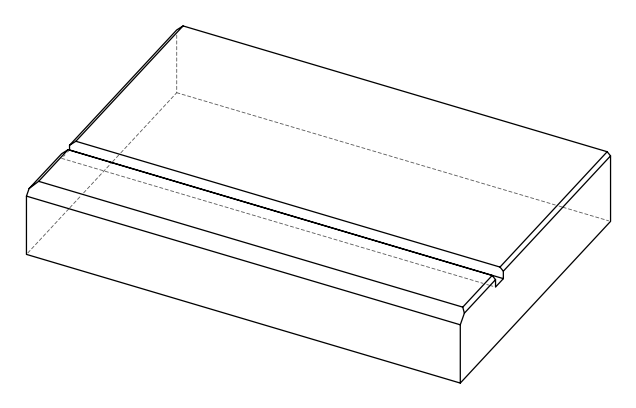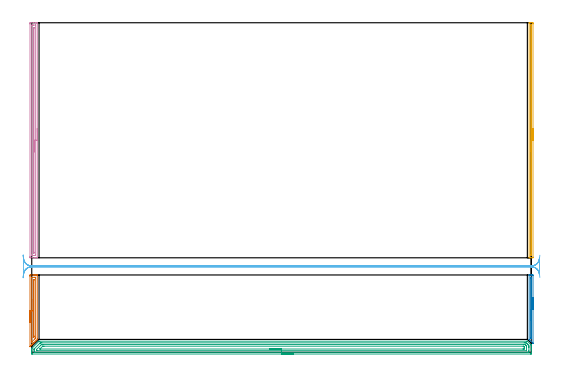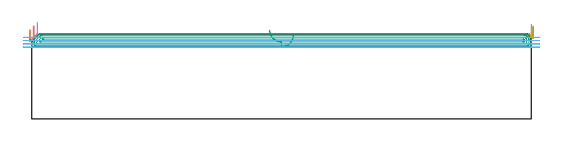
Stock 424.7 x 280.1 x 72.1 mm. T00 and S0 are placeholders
(PLAN: 6 operations, 1 tool changes, 32 min)
(1 AREA_MILL | FG_CHAMFER_SURFACE | UGT0205_001 | 1.55 min | 1316 mm3)
(2 AREA_MILL_1 | FG_CHAMFER_SURFACE_1 | UGT0205_001 | 1.05 min | 343 mm3)
(3 AREA_MILL_2 | FG_CHAMFER_SURFACE_2 | UGT0205_001 | 13.77 min | 25050 mm3)
(4 AREA_MILL_3 | FG_CHAMFER_SURFACE_3 | UGT0205_001 | 4.95 min | 3920 mm3)
(5 AREA_MILL_4 | FG_CHAMFER_SURFACE_4 | UGT0205_001 | 3.34 min | 1097 mm3)
(6 MILL_RECTANGULAR_SLOT | SLOT_RECTANGULAR | UGT0201_103 | Follow Part, ap 3.5, ae 75% | 7.37 min | 68643 mm3)
(TOOL UGT0205_001 | Chamfer Mill 20 x 3 x 45 deg. | D20 FL50 Z2)
(TOOL UGT0201_103 | End Mill 14 mm | D14 FL19 Z2)
(OP 1 AREA_MILL)
G17 G21 G94 G90
T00 M6
G54
G17 G0 G90 X-1.5 Y25.2 S1061 M3
G43 Z82.1 H0
Z75.9
G94 G1 Y25.238 Z75.028 F250.
Y25.352 Z74.164
Y25.541 Z73.312
Y25.803 Z72.48
Y26.137 Z71.674
Y26.54 Z70.9
Y27.009 Z70.164
Y27.54 Z69.472
Y28.129 Z68.829
Y28.772 Z68.24
Y29.464 Z67.708
Y30.2 Z67.24
Y30.974 Z66.837
Y31.78 Z66.503
Y32.612 Z66.241
Y33.464 Z66.052
Y34.329 Z65.938
Y35.2 Z65.9
Y64.663
X-1.499 Y65.095 Z65.901
X-1.495 Y65.551 Z65.903
X-1.491 Y65.691 Z65.905
X-1.045 Y65.7 Z66.351
X1.6 Z68.994
X2.169 Z69.565
X2.482 Z69.878
X3.05 Z70.446
X3.363 Z70.758
X4.377 Z71.776
X4.695 Y65.694 Z72.086
X4.698 Y65.692 Z72.088
X4.7 Y65.541 Z72.1
Y11.551
X4.694 Y10.903 Z72.09
X4.686 Y10.886 Z72.086
X3.568 Y9.767 Z70.966
X3.121 Y9.321 Z70.52
X2.675 Y8.874 Z70.073
X2.109 Y8.308 Z69.508
X1.894 Y8.093 Z69.291
X1.783 Y7.982 Z69.181
X1.248 Y7.448 Z68.647
X1.012 Y7.211 Z68.409
X0.891 Y7.09 Z68.288
X0.387 Y6.587 Z67.786
X0.131 Y6.329 Z67.527
X-0.001 Y6.197 Z67.396
X-0.474 Y5.726 Z66.926
X-0.751 Y5.447 Z66.644
X-1.341 Y4.859 Z66.057
X-1.486 Y4.722 Z65.913
X-1.498 Y4.714 Z65.901
X-1.5 Y4.852 Z65.9
Y35.2
X-0.086 Z67.314
X-0.085 Y63.514 Z67.315
X-0.084 Y63.616 Z67.316
X-0.082 Y63.666 Z67.318
X-0.08 Y63.683 Z67.32
X-0.051 Y63.69 Z67.349
X0.336 Y63.698 Z67.736
X2.097 Y63.7 Z69.497
X2.482 Y63.699 Z69.882
X2.982 Y63.697 Z70.382
X3.186 Y63.69 Z70.586
X3.279 Y63.676 Z70.679
X3.284 Y63.39 Z70.684
X3.285 Y63.311 Z70.685
Y12.444
X3.28 Y12.037 Z70.68
X3.279 Y11.94 Z70.679
X3.225 Y11.883 Z70.625
X3.132 Y11.785 Z70.532
X2.902 Y11.552 Z70.302
X2.691 Y11.34 Z70.091
X0.114 Y8.764 Z67.514
X0.029 Y8.679 Z67.429
X-0.054 Y8.599 Z67.346
X-0.069 Y8.587 Z67.331
X-0.077 Y8.582 Z67.323
X-0.079 Y8.607 Z67.321
X-0.085 Y8.795 Z67.315
Y8.874
X-0.086 Y9.469 Z67.314
Y35.2
X1.328 Z68.728
X1.329 Y60.908 Z68.729
X1.331 Y61.526 Z68.731
X1.334 Y61.662 Z68.734
X1.335 Y61.688 Z68.735
X1.371 Y61.693 Z68.771
X1.43 Y61.698 Z68.83
X1.6 Y61.695 Z69.
X1.772 Y61.69 Z69.172
X1.865 Y61.681 Z69.265
X1.868 Y61.617 Z69.268
X1.87 Y61.526 Z69.27
X1.871 Y61.251 Z69.271
Y13.954
X1.869 Y13.336 Z69.269
X1.867 Y13.066 Z69.267
X1.864 Y12.976 Z69.264
X1.808 Y12.916 Z69.208
X1.6 Y12.701 Z69.
X1.473 Y12.573 Z68.873
X1.344 Y12.444 Z68.744
X1.338 Y12.441 Z68.738
X1.334 Z68.734
X1.332 Y12.444 Z68.732
X1.33 Y12.456 Z68.73
X1.329 Y12.718 Z68.729
X1.328 Y35.2 Z68.728
Y36.072 Z68.767
Y36.937 Z68.88
Y37.788 Z69.069
Y38.62 Z69.332
Y39.426 Z69.665
Y40.2 Z70.068
Y40.936 Z70.537
Y41.628 Z71.068
Y42.271 Z71.657
Y42.861 Z72.301
Y43.392 Z72.993
Y43.86 Z73.728
Y44.263 Z74.502
Y44.597 Z75.308
Y44.859 Z76.14
Y45.048 Z76.992
Y45.162 Z77.857
Y45.2 Z78.728
G0 Z82.1
M5
M2
(OP 2 AREA_MILL_1)
G17 G21 G94 G90
T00 M6
G54
G17 G0 G90 X426.1 Y46.65 S1061 M3
G43 Z82.1 H0
Z78.8
G94 G1 Y46.612 Z77.928 F250.
Y46.498 Z77.063
Y46.309 Z76.212
Y46.047 Z75.38
Y45.713 Z74.574
Y45.31 Z73.8
Y44.841 Z73.064
Y44.31 Z72.372
Y43.721 Z71.729
Y43.078 Z71.14
Y42.386 Z70.608
Y41.65 Z70.14
Y40.876 Z69.737
Y40.07 Z69.403
Y39.238 Z69.141
Y38.386 Z68.952
Y37.522 Z68.838
Y36.65 Z68.8
Y7.726
X426.098 Y7.685 Z68.801
X426.092 Y7.607 Z68.806
X425.984 Y7.715 Z68.915
X423.303 Y10.396 Z71.595
X423.14 Y10.558 Z71.755
X422.859 Y10.841 Z72.04
X422.801 Y10.9 Z72.098
X422.8 Y10.904 Z72.099
Y65.574 Z72.1
X422.803 Y65.69 Z72.089
X422.895 Y65.698 Z71.998
X422.992 Y65.7 Z71.906
X423.634 Z71.265
X424.393 Z70.506
X424.887 Z70.009
X425.134 Z69.763
X425.76 Z69.137
X426.007 Z68.891
X426.091 Y65.697 Z68.805
X426.1 Y65.401 Z68.8
Y36.65
X424.686 Z70.214
X424.685 Y11.936 Z70.215
X424.684 Y11.731 Z70.216
X424.681 Y11.553 Z70.219
X424.679 Y11.483 Z70.221
X424.636 Y11.524 Z70.264
X424.422 Y11.731 Z70.478
X424.328 Y11.83 Z70.572
X424.221 Y11.945 Z70.679
X424.214 Y12.416 Z70.686
X424.215 Y63.144 Z70.685
X424.217 Y63.349 Z70.683
X424.221 Y63.589 Z70.679
X424.227 Y63.69 Z70.673
X424.278 Y63.693 Z70.622
X424.544 Y63.699 Z70.356
X424.647 Y63.697 Z70.253
X424.664 Y63.695 Z70.236
X424.679 Y63.691 Z70.221
X424.68 Y63.67 Z70.22
X424.684 Y63.556 Z70.216
X424.685 Y63.349 Z70.215
X424.686 Y63.144 Z70.214
Y36.65
Y35.778 Z70.252
Y34.913 Z70.366
Y34.062 Z70.555
Y33.23 Z70.817
Y32.424 Z71.151
Y31.65 Z71.554
Y30.914 Z72.023
Y30.222 Z72.554
Y29.579 Z73.143
Y28.99 Z73.786
Y28.458 Z74.478
Y27.99 Z75.214
Y27.587 Z75.988
Y27.253 Z76.794
Y26.991 Z77.626
Y26.802 Z78.478
Y26.688 Z79.343
Y26.65 Z80.214
G0 Z82.1
M5
M2
(OP 3 AREA_MILL_2)
G17 G21 G94 G90
T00 M6
G54
G17 G0 G90 X222.3 Y-1.5 S1061 M3
G43 Z82.1 H0
Z71.2
G94 G1 X222.262 Z70.328 F250.
X222.148 Z69.464
X221.959 Z68.612
X221.697 Z67.78
X221.363 Z66.974
X220.96 Z66.2
X220.492 Z65.464
X219.96 Z64.772
X219.371 Z64.129
X218.728 Z63.54
X218.036 Z63.008
X217.3 Z62.54
X216.526 Z62.137
X215.72 Z61.803
X214.888 Z61.541
X214.037 Z61.352
X213.172 Z61.238
X212.3 Z61.2
X0.616
X0.06 Y-1.493 Z61.203
X0.008 Y-1.491 Z61.205
X0. Y-0.94 Z61.755
Y-0.664 Z62.031
Y-0.051 Z62.643
Y0.501 Z63.198
Y0.838 Z63.534
Y1.391 Z64.087
Y1.727 Z64.422
Y2.4 Z65.1
Y3.115 Z65.814
X0.001 Y3.17 Z65.868
X0.01 Y3.199 Z65.896
X0.033 Y3.234 Z65.931
X6.101 Y9.301 Z71.998
X6.205 Y9.398 Z72.087
X6.868 Y9.4 Z72.1
X420.412
X421.3 Y9.395 Z72.095
X421.305 Y9.393 Z72.093
X421.416 Y9.285 Z71.983
X424.333 Y6.368 Z69.066
X424.431 Y6.27 Z68.968
X424.526 Y6.173 Z68.871
X424.59 Y6.106 Z68.803
X424.6 Y5.836 Z68.536
Y5.068 Z67.767
Y4.395 Z67.09
Y3.169 Z65.866
Y2.616 Z65.311
Y2.003 Z64.699
Y-0.664 Z62.033
X424.598 Y-0.94 Z61.756
X424.592 Y-1.491 Z61.206
X424.54 Y-1.494 Z61.204
X423.984 Y-1.5 Z61.2
X212.3
Y-0.086 Z62.614
X3.33
X2.435 Y-0.084 Z62.616
X2.402 Y-0.082 Z62.618
X2.01 Y-0.051 Z62.649
X2.003 Y0.346 Z63.046
X2. Y1.727 Z64.427
X2.001 Y2.126 Z64.826
X2.007 Y2.616 Z65.316
X2.01 Y2.716 Z65.416
X2.021 Y2.759 Z65.459
X2.05 Y2.792 Z65.492
X2.135 Y2.882 Z65.582
X2.402 Y3.152 Z65.852
X2.579 Y3.329 Z66.029
X6.868 Y7.617 Z70.317
X7.038 Y7.782 Z70.482
X7.213 Y7.951 Z70.651
X7.729 Y7.983 Z70.683
X7.761 Y7.984 Z70.684
X8.62 Y7.986 Z70.686
X418.591
X419.485 Y7.985 Z70.685
X419.518 Y7.984 Z70.684
X420.287 Y7.951 Z70.651
X420.412 Y7.833 Z70.533
X421.188 Y7.062 Z69.762
X421.305 Y6.946 Z69.646
X422.077 Y6.173 Z68.873
X422.198 Y6.051 Z68.751
X422.573 Y5.665 Z68.365
X422.59 Y5.284 Z67.984
X422.598 Y4.886 Z67.586
X422.599 Y4.395 Z67.095
X422.6 Y3.994 Z66.694
Y1.327 Z64.027
X422.599 Y0.838 Z63.538
X422.598 Y0.44 Z63.14
X422.59 Y-0.051 Z62.649
X422.229 Y-0.083 Z62.617
X422.198 Y-0.084 Z62.616
X421.339 Y-0.086 Z62.614
X212.3
Y1.329 Z64.029
X4.588
X4.188 Y1.331 Z64.031
X4.056 Y1.333 Z64.033
X4.016 Y1.335 Z64.035
X4.01 Y1.415 Z64.115
X4.004 Y1.54 Z64.24
X4.001 Y1.727 Z64.427
Y1.914 Z64.614
X4.004 Y2.102 Z64.802
X4.01 Y2.227 Z64.927
X4.016 Y2.305 Z65.005
X4.042 Y2.334 Z65.034
X4.188 Y2.489 Z65.189
X7.873 Y6.173 Z68.873
X8.268 Y6.557 Z69.257
X8.654 Y6.564 Z69.264
X9.149 Y6.569 Z69.269
X9.548 Y6.571 Z69.271
X10.04
X418.225
X418.625 Y6.57 Z69.27
X419.123 Y6.567 Z69.267
X419.213 Y6.565 Z69.265
X419.402 Y6.39 Z69.09
X419.518 Y6.281 Z68.981
X419.627 Y6.173 Z68.873
X420.412 Y5.386 Z68.086
X420.507 Y5.284 Z67.984
X420.59 Y5.188 Z67.888
X420.596 Y5.101 Z67.801
X420.599 Y4.395 Z67.095
X420.6 Y4.207 Z66.907
X420.599 Y1.54 Z64.24
X420.592 Y1.352 Z64.052
X420.589 Y1.334 Z64.034
X420.585 Y1.332 Z64.032
X420.562 Y1.33 Z64.03
X420.512 Y1.329 Z64.029
X420.412
X212.3
Y2.743 Z65.443
X7.634
X7.103 Y2.747 Z65.447
X6.929 Y2.749 Z65.449
X7.017 Y2.856 Z65.556
X7.149 Y2.996 Z65.696
X7.263 Y3.113 Z65.813
X9.045 Y4.895 Z67.595
X9.214 Y5.062 Z67.762
X9.278 Y5.121 Z67.821
X9.313 Y5.15 Z67.85
X9.357 Y5.152 Z67.852
X9.548 Y5.156 Z67.856
X9.675 Y5.157 Z67.857
X10.441
X417.732
X417.861 Y5.156 Z67.856
X418.186 Y5.15 Z67.85
X418.37 Y4.97 Z67.67
X418.517 Y4.823 Z67.523
X418.59 Y4.73 Z67.43
X418.6 Y4.395 Z67.095
Y3.53 Z66.23
X418.598 Y3.073 Z65.773
X418.594 Y2.857 Z65.557
X418.59 Y2.756 Z65.456
X418.491 Y2.749 Z65.449
X417.732 Y2.743 Z65.443
X417.605
X212.3
X211.428 Z65.481
X210.564 Z65.595
X209.712 Z65.783
X208.88 Z66.046
X208.074 Z66.38
X207.3 Z66.782
X206.564 Z67.251
X205.872 Z67.782
X205.229 Z68.372
X204.64 Z69.015
X204.109 Z69.707
X203.64 Z70.443
X203.237 Z71.216
X202.903 Z72.022
X202.641 Z72.854
X202.452 Z73.706
X202.338 Z74.571
X202.3 Z75.443
G0 Z82.1
M5
M2
(OP 4 AREA_MILL_3)
G17 G21 G94 G90
T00 M6
G54
G17 G0 G90 X4.7 Y190.2 S1061 M3
G43 Z82.1 H0
G94 G1 Y190.162 Z81.228 F250.
Y190.048 Z80.363
Y189.859 Z79.512
Y189.597 Z78.68
Y189.263 Z77.874
Y188.86 Z77.1
Y188.391 Z76.364
Y187.86 Z75.672
Y187.271 Z75.029
Y186.628 Z74.439
Y185.936 Z73.908
Y185.2 Z73.44
Y184.426 Z73.037
Y183.62 Z72.703
Y182.788 Z72.441
Y181.936 Z72.252
Y181.072 Z72.138
Y180.2 Z72.1
Y80.484
X4.697 Y80.308 Z72.088
X4.694 Y80.306 Z72.085
X4.325 Y80.3 Z71.725
X4.09 Z71.49
X3.363 Z70.758
X2.118 Z69.515
X0.718 Z68.114
X-1.045 Y80.301 Z66.352
X-1.276 Y80.304 Z66.121
X-1.491 Y80.31 Z65.906
X-1.495 Y80.475 Z65.903
X-1.499 Y80.931 Z65.901
X-1.5 Y81.393 Z65.9
Y279.036
X-1.499 Y279.469 Z65.901
X-1.495 Y279.925 Z65.903
X-1.491 Y280.09 Z65.905
X-1.045 Y280.1 Z66.352
X1.6 Z68.995
X3. Z70.396
X3.363 Z70.758
X4.09 Z71.49
X4.325 Z71.725
X4.694 Y280.094 Z72.085
X4.697 Y280.092 Z72.088
X4.7 Y279.916 Z72.1
Y180.2
X3.286 Z70.686
X3.285 Y82.799 Z70.685
X3.284 Y82.72 Z70.684
X3.279 Y82.322 Z70.679
X2.889 Y82.307 Z70.289
X2.482 Y82.302 Z69.882
X2.014 Y82.3 Z69.414
X1.6 Z69.
X0.251 Z67.651
X0.017 Y82.301 Z67.417
X-0.017 Y82.302 Z67.383
X-0.053 Y82.306 Z67.347
X-0.077 Y82.309 Z67.323
X-0.079 Y82.337 Z67.321
X-0.085 Y82.64 Z67.315
Y82.72
Y277.601
Y277.68
X-0.079 Y278.078 Z67.321
X0.311 Y278.093 Z67.711
X0.718 Y278.098 Z68.118
X1.186 Y278.1 Z68.586
X1.6 Z69.
X2.949 Z70.349
X3.183 Y278.099 Z70.583
X3.217 Y278.098 Z70.617
X3.253 Y278.094 Z70.653
X3.277 Y278.091 Z70.677
X3.279 Y278.063 Z70.679
X3.285 Y277.76 Z70.685
Y277.68
X3.286 Y180.2 Z70.686
X1.871 Z69.271
Y85.128
X1.869 Y84.509 Z69.269
X1.867 Y84.371 Z69.267
X1.864 Y84.312 Z69.264
X1.8 Y84.305 Z69.2
X1.6 Y84.304 Z69.
X1.395 Y84.308 Z68.795
X1.341 Y84.31 Z68.741
X1.335 Y84.345 Z68.735
X1.332 Y84.417 Z68.732
X1.33 Y84.509 Z68.73
X1.329 Y84.784 Z68.729
X1.328 Y85.403 Z68.728
X1.329 Y275.272 Z68.729
X1.331 Y275.891 Z68.731
X1.333 Y276.029 Z68.733
X1.335 Y276.088 Z68.735
X1.399 Y276.095 Z68.799
X1.6 Y276.096 Z69.
X1.805 Y276.092 Z69.205
X1.859 Y276.09 Z69.259
X1.865 Y276.055 Z69.265
X1.868 Y275.983 Z69.268
X1.87 Y275.891 Z69.27
X1.871 Y275.616 Z69.271
Y274.997
Y180.2
Y179.328 Z69.31
Y178.463 Z69.423
Y177.612 Z69.612
Y176.78 Z69.875
Y175.974 Z70.208
Y175.2 Z70.611
Y174.464 Z71.08
Y173.772 Z71.611
Y173.129 Z72.2
Y172.54 Z72.844
Y172.008 Z73.536
Y171.54 Z74.271
Y171.137 Z75.045
Y170.803 Z75.851
Y170.541 Z76.683
Y170.352 Z77.535
Y170.238 Z78.4
Y170.2 Z79.271
G0 Z82.1
M5
M2
(OP 5 AREA_MILL_4)
G17 G21 G94 G90
T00 M6
G54
G17 G0 G90 X426.1 Y190.2 S1061 M3
G43 Z82.1 H0
Z78.8
G94 G1 Y190.162 Z77.928 F250.
Y190.048 Z77.063
Y189.859 Z76.212
Y189.597 Z75.38
Y189.263 Z74.574
Y188.86 Z73.8
Y188.391 Z73.064
Y187.86 Z72.372
Y187.271 Z71.729
Y186.628 Z71.14
Y185.936 Z70.608
Y185.2 Z70.14
Y184.426 Z69.737
Y183.62 Z69.403
Y182.788 Z69.141
Y181.936 Z68.952
Y181.072 Z68.838
Y180.2 Z68.8
Y80.931
X426.097 Y80.586
X426.092 Y80.31 Z68.803
X425.76 Y80.3 Z69.134
X424.373 Z70.523
X424.013 Z70.882
X423.08 Z71.82
X422.939 Y80.302 Z71.954
X422.802 Y80.31 Z72.088
X422.8 Y80.484 Z72.1
Y279.916
X422.803 Y280.09 Z72.088
X422.939 Y280.098 Z71.954
X423.08 Y280.1 Z71.82
X423.293 Z71.607
X424.013 Z70.882
X425.247 Z69.65
X425.76 Y280.096 Z69.134
X426.092 Y280.09 Z68.803
X426.097 Y279.814 Z68.8
X426.1 Y279.469
Y279.121
Y180.2
X424.686 Z70.214
Y82.926
X424.685 Y82.72 Z70.215
X424.684 Y82.609 Z70.216
X424.679 Y82.33 Z70.221
X424.416 Y82.307 Z70.484
X424.263 Y82.305 Z70.637
X424.229 Y82.309 Z70.671
X424.221 Y82.312 Z70.679
X424.218 Y82.324 Z70.682
X424.216 Y82.361 Z70.684
X424.214 Y82.514 Z70.686
Y82.72
X424.215 Y277.68 Z70.685
X424.217 Y277.921 Z70.683
X424.22 Y278.041 Z70.68
X424.222 Y278.09 Z70.678
X424.245 Y278.092 Z70.655
X424.478 Y278.098 Z70.422
X424.637 Y278.095 Z70.263
X424.671 Y278.091 Z70.229
X424.679 Y278.088 Z70.221
X424.682 Y278.076 Z70.218
X424.684 Y278.039 Z70.216
X424.686 Y277.886 Z70.214
Y277.68
Y180.2
Y179.328 Z70.252
Y178.463 Z70.366
Y177.612 Z70.555
Y176.78 Z70.817
Y175.974 Z71.151
Y175.2 Z71.554
Y174.464 Z72.023
Y173.772 Z72.554
Y173.129 Z73.143
Y172.54 Z73.786
Y172.008 Z74.478
Y171.54 Z75.214
Y171.137 Z75.988
Y170.803 Z76.794
Y170.541 Z77.626
Y170.352 Z78.478
Y170.238 Z79.343
Y170.2 Z80.214
G0 Z82.1
M5
M2
(OP 6 MILL_RECTANGULAR_SLOT)
G17 G21 G94 G90
T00 M6
G54
G17 G0 G90 X431.909 Y82.44 S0 M3
G43 Z82.105 H0
Z69.328
G94 G1 X431.55 Y79.462 F250.
G2 X424.6 Y73.3 R7. F500.
G1 X0.
G2 X-6.575 Y77.899 R7.
G1 X-6.604 Y77.909
G3 X-7. Y75.587 R7.
G1 Y70.43
G3 X-6.601 Y68.1 R7.
G1 X-6.572 Y68.109
G2 X0. Y72.7 R7.
G1 X424.6
G2 X431.548 Y66.555 R7.
G1 X431.914 Y63.577 F250.
G0 Z82.105
X-7.33 Y63.635
Z66.552
G1 X-6.941 Y66.61
G2 X0. Y72.7 R7. F500.
G1 X424.6
G2 X431.59 Y66.074 R7.
G1 X431.6
Y79.926
X431.59
G2 X424.6 Y73.3 R7.
G1 X0.
G2 X-6.94 Y79.383 R7.
G1 X-7.333 Y82.357 F250.
G0 X-7.247 Y63.36 Z63.776
G1 X-6.97 Y66.347
G2 X0. Y72.7 R7. F500.
G1 X424.6
G2 X431.59 Y66.074 R7.
G1 X431.6
Y79.926
X431.59
G2 X424.6 Y73.3 R7.
G1 X0.
G2 X-6.97 Y79.653 R7.
G1 X-7.247 Y82.64 F250.
G0 Y63.36 Z61.
G1 X-6.97 Y66.347
G2 X0. Y72.7 R7. F500.
G1 X424.6
G2 X431.59 Y66.074 R7.
G1 X431.6
Y79.926
X431.59
G2 X424.6 Y73.3 R7.
G1 X0.
G2 X-6.97 Y79.653 R7.
G1 X-7.247 Y82.64 F250.
G0 Z82.105
M5
M2
